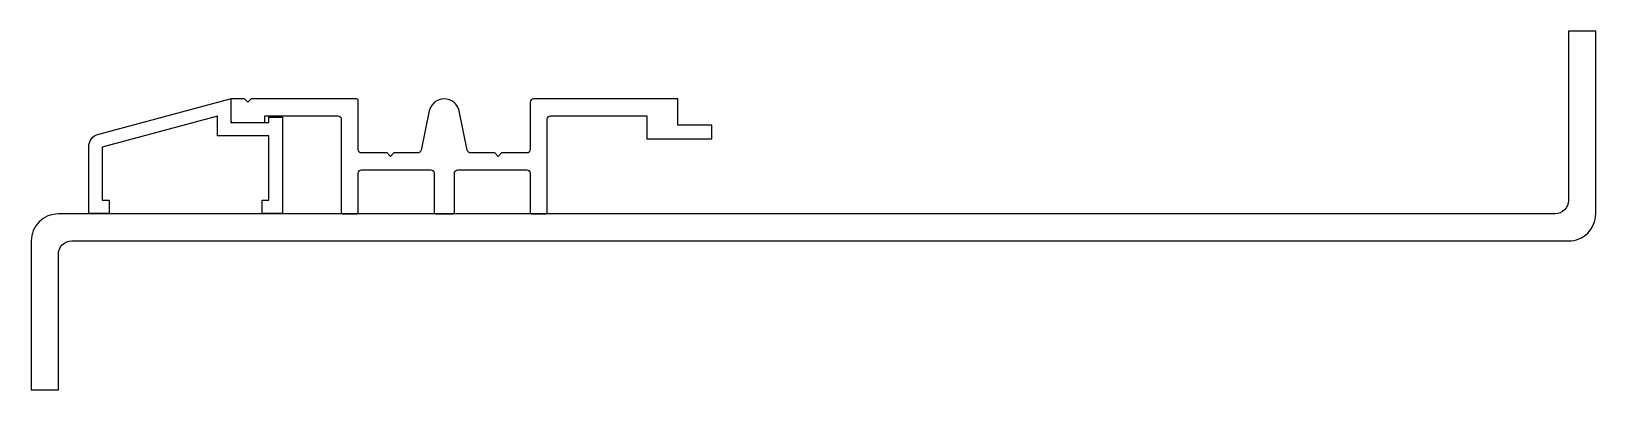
# Model space of a CAD drawing. Extents: x 6 to 237, y 5 to 58.
import ezdxf

# ---------------------------------------------------------------- set-up
doc = ezdxf.new("R2010")
doc.units = 0
doc.layers.get('0').update_dxf_attribs({"linetype": 'CONTINUOUS'})

msp = doc.modelspace()

# ---------------------------------------------------------------- linework, layer by layer
at = {"color": 32}
for points in [[(237.33, 31.26), (237.33, 58.26), (233.33, 58.26), (233.33, 33.26, -0.414214), (231.33, 31.26), (10.33, 31.26, 0.414214), (6.33, 27.26), (6.33, 5.26), (10.33, 5.26), (10.33, 25.26, -0.414214), (12.33, 27.26), (233.33, 27.26, 0.414214)], [(33.81, 45.69), (16.81, 41.13), (16.81, 33.29), (17.81, 33.29), (17.81, 31.3), (14.81, 31.3), (14.81, 41.13, -0.339454), (16.29, 43.06), (35.68, 48.26, -0.493145), (35.81, 48.16), (35.81, 44.79), (41.41, 44.79), (41.41, 45.54), (43.41, 45.54), (43.41, 31.3), (40.41, 31.3), (40.41, 33.29), (41.41, 33.29), (41.41, 42.79), (33.81, 42.79)], [(54.61, 48.01, 0.414214), (54.36, 48.26), (38.81, 48.26), (38.31, 47.76), (37.81, 48.26), (35.91, 48.26, 0.414214), (35.81, 48.16), (35.81, 45.06, 0.414214), (36.11, 44.76), (40.81, 44.76), (40.81, 45.76), (51.61, 45.76, -0.414214), (52.11, 45.26), (52.11, 31.51, 0.414214), (52.36, 31.26), (54.36, 31.26, 0.414214), (54.61, 31.51), (54.61, 37.26, -0.414214), (55.11, 37.76), (65.31, 37.76, -0.414214), (65.81, 37.26), (65.81, 31.51, 0.414214), (66.06, 31.26), (68.56, 31.26, 0.414214), (68.81, 31.51), (68.81, 37.26, -0.414214), (69.31, 37.76), (79.51, 37.76, -0.414214), (80.01, 37.26), (80.01, 31.51, 0.414214), (80.26, 31.26), (82.26, 31.26, 0.414214), (82.51, 31.51), (82.51, 45.26, -0.414214), (83.01, 45.76), (97.21, 45.76), (97.21, 42.36), (106.81, 42.36), (106.81, 44.36), (101.81, 44.36), (101.81, 48.26), (80.51, 48.26, 0.414214), (80.01, 47.76), (80.01, 40.76, -0.414214), (79.51, 40.26), (75.76, 40.26), (75.26, 39.76), (74.76, 40.26), (71.21, 40.26, -0.355093), (70.72, 40.66), (69.51, 46.47, 0.812654), (65.1, 46.47), (63.89, 40.66, -0.355093), (63.4, 40.26), (59.86, 40.26), (59.36, 39.76), (58.86, 40.26), (55.11, 40.26, -0.414214), (54.61, 40.76)]]:
    msp.add_lwpolyline(points, format="xyb", close=True, dxfattribs=at)

doc.saveas('drawing.dxf')
